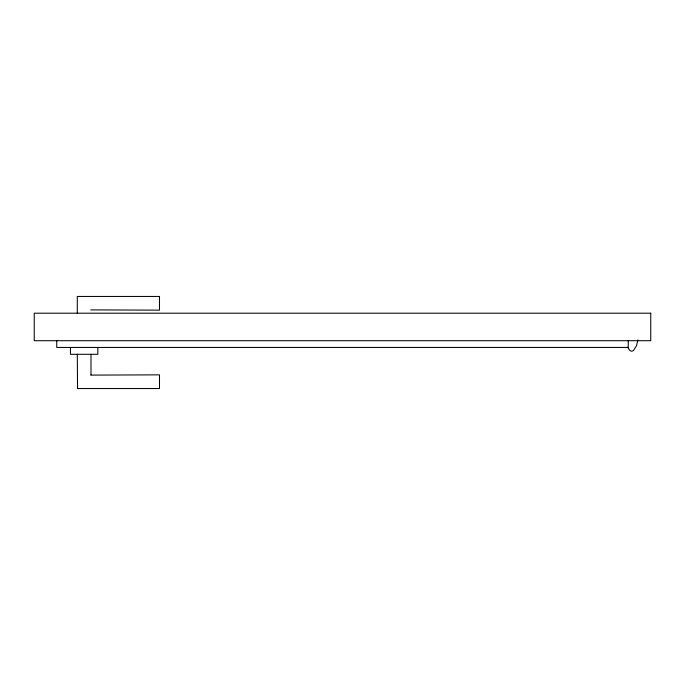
<?xml version="1.0" encoding="UTF-8"?>
<svg xmlns="http://www.w3.org/2000/svg" width="685" height="685" viewBox="0 0 685 685"><rect width="100%" height="100%" fill="white"/><g stroke="black" fill="none" stroke-linecap="round" stroke-linejoin="round"><path stroke-width="1.03" d="M637.889 339.897L636.528 345.677L633.454 350.6L631.681 351.251L629.909 350.6L627.546 347.184M77.294 354.299L77.542 388.301M90.745 375.106L159.494 374.849L159.494 388.549L77.294 388.549M77.294 313.576L77.294 296.451L159.494 296.451L159.494 310.151L90.745 309.894M628.256 340.522L628.256 347.449L56.744 347.449L56.744 340.522M97.844 347.449L97.844 354.299L70.444 354.299L70.444 347.449M90.994 354.299L90.994 374.849M650.75 313.199L34.25 313.199L34.25 340.71L650.75 340.71L650.75 313.199"/></g></svg>
